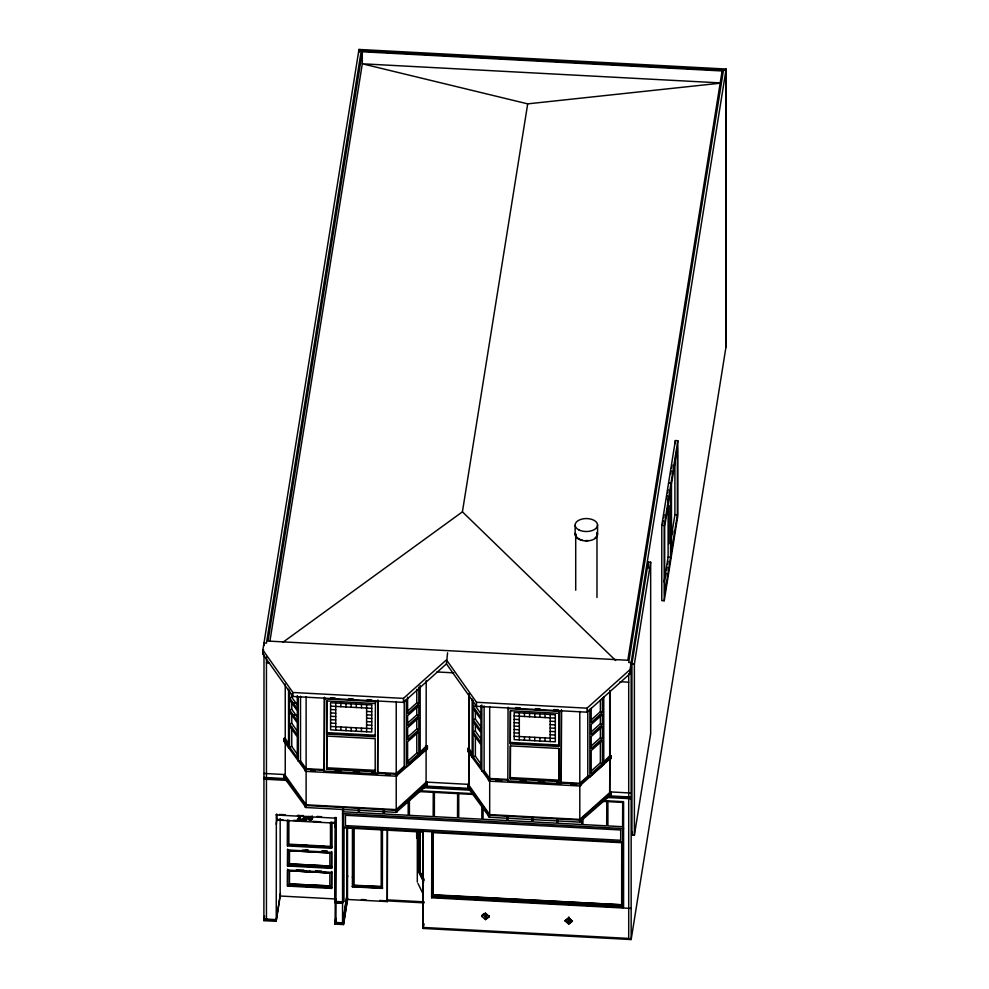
<?xml version="1.0" encoding="UTF-8"?>
<svg xmlns="http://www.w3.org/2000/svg" width="989" height="989" viewBox="0 0 989 989"><rect width="100%" height="100%" fill="white"/><g stroke="black" fill="none" stroke-linecap="round" stroke-linejoin="round"><path stroke-width="1.48" d="M309.47 818.212L309.483 816.642M309.532 816.382L309.495 819.102M310.843 819.399L310.905 817.532M307.987 816.654L307.925 818.311M312.425 818.62L312.178 816.086M298.554 819.263L298.666 818.385M447.584 652.777L446.447 663.866L403.45 702.388L292.905 696.491L262.864 654.063L262.864 650.057L358.97 49.45L726.136 69.032L726.136 346.014L631.155 939.55L423.107 928.448L423.218 831.403L423.218 926.742M262.864 654.063L263.544 649.835M361.195 50.995L266.449 643.122L264.001 642.986L264.001 645.669M362.308 51.762L268.007 641.07L627.83 660.256L722.118 70.961L362.308 51.762L362.308 63.803L269.96 640.921M280.419 894.476L276.129 921.328L263.89 920.672L264.001 654.718M264.001 778.467L263.89 779.171L287.91 780.457M426.21 747.981L427.433 748.043L427.124 749.118L396.119 776.204L305.997 771.395L284.103 741.49L284.14 738.4L285.364 738.462L289.233 744.841M284.016 741.157L284.14 740.402M276.24 824.282L277.007 819.461L283.027 819.782M284.103 777.614L284.276 774.535L284.103 777.614L305.997 807.519L396.119 812.328L427.124 785.241L427.297 782.163L427.124 785.241M263.89 920.672L264.619 916.098M266.338 919.795L266.56 918.385M331.822 846.745L331.575 848.29L287.515 845.941L287.651 820.672M276.129 921.328L280.419 893.475M331.822 866.821L331.575 868.367L287.515 866.005L287.651 849.118L287.626 865.313L331.686 867.662L331.711 851.467M289.493 850.651L329.869 852.877L329.856 866.055L289.468 863.904L289.493 850.651L329.856 853.013M287.515 866.005L287.651 865.177L331.711 867.526M289.468 863.904L329.856 866.055M297.442 819.621C308.074 818.83 293.609 821.179 298.591 818.991M331.711 871.532L331.686 887.739L287.626 885.39L331.711 887.59L331.575 888.431L287.515 886.082L287.651 869.183M289.468 883.981L329.881 885.921L289.468 883.981L289.493 870.716L329.881 872.879L329.856 886.132M303.178 815.777L302.436 816.123L302.646 815.529M302.634 816.185L303.215 815.517M306.788 818.385C299.58 820.932 308.877 816.16 306.541 820.104L302.313 819.881L305.032 816.926M324.231 771.074L324.466 697.406L324.231 771.074L377.65 773.917L377.872 700.249L377.65 773.917M306.541 820.104L302.362 819.609M326.914 732.651L375.424 735.247L375.202 736.657L326.679 734.073L326.914 701.04M326.679 769.195L326.914 734.666L326.679 769.195L375.202 771.779L375.424 770.369L326.914 767.785M309.545 871.198L309.656 870.505M309.545 887.257L309.792 885.711M334.987 818.126L336.062 817.47L335.951 901.474M334.987 827.41L335.753 822.601L331.228 822.354M331.575 888.431L331.686 871.68M343.554 901.881L343.665 827.163L343.665 901.164L343.554 901.881L334.987 901.424L335.098 817.421M335.11 922.935L335.815 823.182L276.92 820.042L277.007 814.157M347.621 898.778L343.492 924.567L334.925 924.109L335.654 918.558M334.925 924.109L335.864 918.237M335.901 923.157L336.062 900.769L335.098 900.719M346.743 826.755L346.743 896.689L342.553 922.824L342.553 809.089M347.51 877.144L347.732 875.735L346.743 875.685M375.202 736.657L375.424 702.128M334.95 922.922L343.134 923.367L346.743 896.689M343.109 923.541L347.114 898.506M343.492 924.567L347.51 898.469M352.405 877.404L352.517 876.699M382.496 887.714L382.384 888.419L352.405 886.824L352.517 886.107L357.017 886.354M353.741 885.18L381.272 886.639L353.679 885.526L353.741 828.176M347.51 826.693L347.51 899.483L387.28 901.597L387.503 828.906M282.965 642.244L462.419 511.832L527.706 103.857L720.585 83.163M420.387 751.838L426.21 745.978L427.433 746.04L427.322 748.797M427.433 746.04L420.276 753.247M409.409 800.15L409.409 815.332L433.157 816.593L433.269 791.608M423.675 923.837L423.107 927.447L628.707 938.413M423.107 928.448L423.824 923.961M615.232 905.442L622.934 905.862L622.588 907.976L431.674 897.789L432.008 831.972M433.231 894.736L621.71 904.787L433.17 895.094L433.231 831.514M457.511 793.623L434.381 792.387L434.381 816.654L457.511 817.891L457.623 792.906M468.996 693.45L468.996 748.253L467.649 748.945L472.507 756.029M467.772 750.194L467.735 751.281L489.58 781.186L579.69 785.983L611.041 757.834M472.062 753.507L468.996 748.253M467.772 786.329L467.735 787.405L489.58 817.31L579.69 822.119L610.732 795.032L610.905 791.954L610.732 795.032M467.735 787.405L467.772 784.314L467.735 785.402L489.58 815.307L579.69 820.104L610.732 793.03L609.694 792.646L609.817 757.772L609.694 792.646L579.801 819.399L489.691 814.602L468.873 785.13L468.996 751.751M561.208 783.708L561.443 710.04L561.208 783.708L507.827 780.865L508.049 707.197M481.791 916.383L485.512 913.218L489.184 916.42L485.463 919.585L481.791 916.383L485.512 913.218M558.76 746.448L558.995 711.919L558.76 746.448L510.275 743.864L510.497 710.831M558.995 748.549L558.76 781.57L510.275 778.986L510.497 745.966M485.463 919.585L489.135 916.778L489.308 915.715M565.016 920.821L568.737 917.656L572.359 921.216L568.687 924.023L565.016 920.821L568.687 918.002L568.848 916.951M568.687 924.023L572.408 920.858M602.845 762.655L609.817 755.769L609.817 690.31M609.817 755.769L611.041 755.831L610.732 756.906L602.734 764.052L603.772 764.448L603.772 696.8M723.454 70.318L628.707 662.445L631.155 662.568L631.155 939.55M582.941 820.029L582.941 824.579L606.677 825.852L606.789 800.867M446.447 663.866L476.488 706.282L587.033 712.179L630.03 673.657L630.03 669.64L726.136 69.032M630.03 673.657L631.155 666.586M631.934 663.829L648.215 562.073L650.663 562.209L650.663 733.566L634.382 835.309L631.934 835.186L631.934 663.829L634.382 663.953L650.663 562.209M661.789 525.357L675.351 440.562L677.799 440.698L677.799 515.961L664.237 600.756L661.789 600.62L661.789 525.357L664.237 525.493L677.799 440.698M662.704 523.601L663.174 520.671M663.644 517.729L664.114 514.787M666.71 498.617L667.179 495.687M667.649 492.745L668.119 489.802M670.666 473.867L671.135 470.925M671.605 467.982L672.075 465.04M622.588 802.425L607.901 801.634L607.901 825.914L622.588 826.693L622.699 801.72M664.114 582.027L668.119 557.042L668.119 498.975M671.135 538.164L674.906 514.651L674.906 461.158M622.699 842.047L622.588 842.752L431.674 832.565M665.659 576.402L666.141 573.373M666.635 570.344L667.118 567.315M667.6 564.286L668.082 561.258M672.446 533.998L672.928 530.969M631.155 798.049L631.044 798.753L607.011 797.48M670.567 557.166L664.682 593.919L664.682 526.68L670.567 489.938L670.567 557.166L668.119 557.042M677.354 514.774L671.469 551.516L671.469 484.276L677.354 447.535L677.354 514.774L674.906 514.651M631.934 835.186L632.428 832.145M305.131 816.382L302.313 819.794M310.769 819.782L310.88 819.139M312.19 819.288L312.462 818.36M307.95 816.914L308.185 816.209M311.98 819.646L312.24 819.028M306.219 817.186L306.553 816.432M310.806 819.51L309.73 820.066L308.135 818.632M306.256 816.914L303.883 818.991M312.03 819.386L309.236 820.165L307.9 817.433M262.864 650.057L292.905 692.485L403.45 698.382L446.447 659.848L476.488 702.277L476.488 706.282M406.677 711.944L416.777 702.895L416.777 689.345M418.842 687.108L418.842 703.661L407.616 713.712L407.616 697.158M406.677 723.985L416.777 714.936L416.777 706.331M418.842 715.702L407.616 725.765L407.616 715.727L418.842 705.664L418.842 715.702L416.777 714.936M406.677 738.041L416.777 728.98L416.777 718.447M418.842 729.758L407.616 739.809L407.616 727.768L418.842 717.705L418.842 729.758L416.777 728.98M406.677 762.123L416.777 753.074L416.777 733.937M377.872 772.508L396.23 773.485L404.217 766.327L404.217 700.224M418.842 753.841L407.616 763.891L407.616 741.812L418.842 731.761L418.842 753.841L416.777 753.074M371.654 772.891L396.119 774.189L405.255 766.71M408.457 763.842L410.596 761.926M420.35 753.878L423.799 750.787M404.217 766.327L406.294 767.093L420.177 754.656L420.177 685.476M285.24 741.218L285.24 775.339L306.108 804.799L396.23 809.608L426.21 782.101L468.996 784.388M264.001 773.447L285.364 774.585L284.103 775.611L305.997 805.516L396.119 810.325L427.124 783.239L426.098 782.855L426.098 748.735M476.488 702.277L587.033 708.173L630.03 669.64M591.373 719.732L600.372 711.672L600.372 700.299M602.437 698.234L602.437 712.451L591.187 722.514L591.187 708.297M591.373 731.773L600.372 723.725L600.372 715.121M602.437 724.492L591.187 734.555L591.187 724.517L602.437 714.454L602.437 724.492L600.372 723.725M591.373 745.817L600.372 737.769L600.372 727.236M602.437 738.536L591.187 748.599L591.187 736.558L602.437 726.495L602.437 738.536L600.372 737.769M591.373 770.913L600.372 762.853L600.372 741.317M561.443 782.299L579.801 783.276L587.787 776.118L587.787 710.015M602.437 763.632L591.187 773.695L591.187 750.614L602.437 740.551L602.437 763.632L600.372 762.853M556.745 782.756L579.69 783.98L588.826 776.501M599.346 767.785L601.646 765.733M606.245 761.617L608.544 759.552M587.787 776.118L589.864 776.884L603.772 764.448M305.91 817.285L303.92 818.719M481.964 915.32L484.412 913.44M311.758 819.658L309.977 820.104L309.532 818.843M298.493 819.102L297.677 819.226M310.633 819.77L309.619 819.386M289.48 690.433L289.48 697.764L291.755 697.233L298.023 706.084M293.399 703.303L295.674 702.759M289.48 709.805L297.318 720.882L297.318 710.844L289.48 699.767L289.48 709.805L291.755 709.274L298.023 718.125M293.399 715.344L295.674 714.812M289.48 723.861L297.318 734.926L297.318 722.885L289.48 711.808L289.48 723.861L291.755 723.318L297.85 731.934M289.48 746.942L297.318 758.007L297.318 736.941L289.48 725.864L289.48 746.942L291.755 746.398L297.85 755.015M289.69 747.363L288.553 747.635L288.553 689.209M473.101 700.447L473.101 706.43L475.375 705.899L481.458 714.503M473.101 719.609L480.914 730.673L480.914 719.51L473.101 708.433L473.101 719.609L475.375 719.065L481.458 727.669M324.466 769.652L306.108 768.676L300.52 760.801L298.245 761.332L298.245 696.763M473.101 731.65L480.914 742.714L480.914 732.676L473.101 721.611L473.101 731.65L475.375 731.106L481.458 739.71M473.101 756.733L480.914 767.798L480.914 744.717L473.101 733.653L473.101 756.733L475.375 756.202L481.458 764.806M473.311 757.154L472.173 757.426L472.173 699.013M508.049 779.443L489.691 778.467L484.116 770.579L481.841 771.123L481.841 705.009M416.666 831.601L416.666 837.028L417.457 838.647L418.631 838.462M419.559 830.908L419.559 871.433L423.898 879.023M418.631 831.675L418.631 871.853L419.818 871.655L423.589 879.382M358.747 50.859L725.901 70.442L725.901 347.423M720.585 82.915L362.308 63.803L527.706 103.857M668.564 482.966L671.012 483.089L671.012 558.365M266.449 662.865L269.354 663.013M436.915 671.951L453.716 672.854M619.992 681.718L628.707 682.187M330.561 697.727L335.147 697.974M348.882 698.704L353.456 698.951M367.191 699.68L371.777 699.928M515.677 707.605L520.251 707.84M535.506 708.656L540.081 708.903M553.815 709.632L558.389 709.879M324.231 698.815L377.65 701.658M507.827 708.606L561.208 711.45M375.202 703.538L326.679 700.954L326.679 734.073M558.76 713.329L510.275 710.745L510.275 743.864M330.586 706.134L371.753 708.334M514.169 715.925L555.323 718.125M330.586 709.521L335.728 709.793M366.61 711.437L371.753 711.721M514.169 719.312L519.312 719.584M550.181 721.228L555.323 721.5M330.586 712.908L335.728 713.18M366.61 714.824L371.753 715.096M514.169 722.699L519.312 722.971M550.181 724.616L555.323 724.888M330.586 716.296L335.728 716.568M366.61 718.212L371.753 718.484M514.169 726.087L519.312 726.359M550.181 728.003L555.323 728.275M330.586 719.683L335.728 719.955M366.61 721.599L371.753 721.871M514.169 729.474L519.312 729.746M550.181 731.39L555.323 731.662M330.586 723.07L335.728 723.342M366.61 724.986L371.753 725.258M514.169 732.861L519.312 733.133M550.181 734.778L555.323 735.05M330.586 726.458L371.753 728.646M514.169 736.249L555.323 738.437M510.497 742.442L558.995 745.038M326.679 736.076L375.202 738.659L375.202 771.779M510.497 777.577L558.995 780.16M299.383 761.06L305.997 769.38L324.355 770.357M335.036 770.938L341.131 771.259M353.345 771.914L359.452 772.236M482.978 770.851L489.58 779.171L507.938 780.16M520.14 780.803L526.247 781.137M538.449 781.78L544.543 782.114M310.682 770.926L315.268 771.173M329.016 771.902L335.135 772.236M347.349 772.879L353.456 773.213M365.683 773.868L371.79 774.189M385.537 774.919L390.123 775.166M495.798 780.803L501.905 781.125M514.132 781.78L520.239 782.101M532.453 782.756L538.56 783.078M552.307 783.82L556.894 784.054M570.641 784.796L576.748 785.118M609.817 791.892L631.155 793.03M426.21 784.104L427.297 784.166M264.001 777.465L284.943 778.578M425.221 786.057L469.936 788.443M610.213 795.935L631.155 797.047M263.89 778.17L286.377 779.369M425.109 786.774L469.812 789.148M608.556 796.553L631.044 797.752M271.073 778.85L275.696 779.097M437.558 787.726L443.727 788.048M456.053 788.715L462.222 789.037M607.135 796.763L610.213 796.936M622.538 797.591L628.707 797.925M423.576 787.689L469.812 790.162M419.336 790.767L471.555 793.549M603.624 800.596L623.589 801.659L623.589 908.026L631.155 908.434M419.793 791.608L433.157 792.325M472.606 794.427L458.735 793.685L458.735 817.952L481.841 819.189L481.841 805.541M602.227 801.337L606.677 801.572M342.553 813.576L623.589 828.572M279.368 814.454L285.388 814.775M297.442 815.418L303.462 815.74M317.024 816.457L321.536 816.704M335.951 818.187L276.24 814.998L276.351 814.293L276.24 919.622L264.001 918.966M301.212 819.683L300.199 818.472M293.572 820.351L302.609 820.833M313.154 821.389L320.696 821.797M335.098 826.705L336.062 826.755M622.588 841.936L343.554 827.051L343.554 813.638M343.554 827.867L423.107 832.108M301.435 845.125L307.517 845.447M319.67 846.102L324.231 846.337M287.651 845.101L331.711 847.449L331.711 823.021M305.28 850.058L308.209 850.219M322.896 850.997L327.31 851.232M302.313 850.046L308.185 850.355M321.4 851.059L327.285 851.368M287.515 849.959L331.575 852.308L331.575 868.367M295.365 864.868L298.394 865.029M313.587 865.845L316.628 866.005M296.44 869.801L303.808 870.048M315.528 870.815L321.425 870.988M331.575 872.372L287.515 870.023L287.515 886.082M367.512 886.91L375.004 887.318M352.455 886.465L382.446 888.06M327.421 886.651L330.351 886.812M432.008 895.675L441.242 896.17M447.399 896.491L459.724 897.147M465.881 897.48L479.739 898.222M484.363 898.469L498.209 899.211M504.378 899.533L515.145 900.114M521.314 900.435L535.173 901.177M539.784 901.424L553.642 902.166M559.799 902.487L572.124 903.142M578.281 903.476L590.594 904.131M595.217 904.379L609.076 905.12M431.785 897.085L622.699 907.272M387.391 899.891L424.108 901.844M361.393 899.508L365.979 899.755M379.751 900.485L385.871 900.818M387.391 900.892L424.108 902.858M335.901 898.989L280.171 896.022L280.171 818.632M342.664 901.115L343.665 901.164M335.098 901.647L342.515 902.042M335.135 922.428L343.171 922.861M335.11 922.613L343.134 923.034M334.925 923.108L343.492 923.565M263.89 919.671L276.129 920.326M301.101 819.411L300.26 819.077M600.372 711.672L602.437 712.451M416.777 702.895L418.842 703.661M419.138 754.273L420.177 754.656M568.687 918.002L572.359 921.216M565.065 920.462L568.737 923.677M485.463 913.564L489.135 916.778M298.394 815.431L298.616 816.036M462.419 511.832L615.702 660.528M289.48 697.764L297.318 708.841L297.318 695.638M288.887 746.238L284.016 739.142M473.101 706.43L480.914 717.495L480.914 705.54M477.699 763.384L479.467 765.869M419.559 871.433L423.935 880.395M423.626 880.766L419.225 871.754L419.225 831.576M418.631 871.853L423.663 882.151M417.976 883.424L422.711 893.141M312.141 816.345L312.499 817.891M310.843 816.246L310.867 817.792M722.118 70.961L722.118 75.473M675.351 440.562L675.351 443.641M669.021 505.54L669.021 543.752M664.237 525.493L664.237 600.756M648.215 562.073L648.215 568.255M634.382 663.953L634.382 835.309M628.707 673.608L628.707 939.414M622.872 842.504L622.872 906.208L431.946 896.022L431.946 832.318M622.588 828.51L622.588 907.976M621.71 841.577L621.648 905.145M611.041 755.831L610.918 758.588M610.732 756.906L610.732 758.909M609.694 692.226L609.694 756.523M597.554 524.788L597.554 534.196M596.973 597.467L596.973 535.012A10.681 6.169 0 0 0 596.862 533.405M589.864 709.249L589.864 776.884M587.033 708.173L587.033 712.179M581.717 819.968L581.717 824.517L557.969 823.244L557.969 820.215M580.827 783.659L580.827 785.662M580.827 819.782L580.827 821.797M579.801 711.326L579.801 783.276M579.801 785.278L579.801 819.399M579.69 783.98L579.69 785.983M579.69 820.104L579.69 822.119M575.709 590.235L575.709 533.875A10.681 6.169 0 0 0 582.645 540.229M575.141 525.283L575.141 534.69M558.76 781.57L558.76 748.45L510.275 745.867L510.275 778.986M556.745 820.153L556.745 823.182L533.009 821.921L533.009 818.88M550.181 714.454L550.181 741.552M545.038 714.182L545.038 717.569M545.038 737.893L545.038 741.28M539.883 713.91L539.883 717.297M539.883 737.621L539.883 741.008M534.74 713.638L534.74 717.025M534.74 737.349L534.74 740.736M531.785 818.818L531.785 821.847L508.037 820.586L508.037 817.557M529.597 713.366L529.597 716.753M529.597 737.065L529.597 740.452M524.454 713.081L524.454 716.469M524.454 736.793L524.454 740.18M519.312 712.809L519.312 739.908M506.813 817.483L506.813 820.524L483.065 819.251L483.065 807.123M489.691 706.517L489.691 778.467M489.691 780.482L489.691 814.602M489.58 779.171L489.58 781.186M489.58 815.307L489.58 817.31M488.554 778.739L488.554 780.741M488.554 814.862L488.554 816.877M484.116 706.01L484.116 770.579M475.375 710.695L475.375 719.065M475.375 723.936L475.375 731.106M475.375 736.199L475.375 756.202M468.873 693.895L468.873 749.007M468.873 751.01L468.873 785.13M467.772 748.191L467.735 751.281M433.17 831.873L433.17 895.094M431.785 831.86L431.674 897.789M427.124 747.103L427.124 749.118M426.21 680.519L426.098 746.72M420.152 830.809L420.152 871.334M419.818 831.477L419.818 871.655M417.457 831.873L417.457 838.647M417.309 837.238L417.309 882.04M408.185 800.089L408.185 815.257L384.449 813.996L384.449 810.955M406.294 699.446L406.294 767.093M403.45 698.382L403.45 702.388M397.269 773.868L397.269 775.871M397.269 809.991L397.269 812.006M396.23 701.535L396.23 773.485M396.23 775.487L396.23 809.608M396.119 774.189L396.119 776.204M396.119 810.325L396.119 812.328M387.28 828.98L387.28 901.597M383.225 810.893L383.225 813.935L359.477 812.661L359.477 809.632M382.446 829.017L382.384 888.419M381.222 828.621L381.222 886.997M366.61 704.663L366.61 731.761M361.467 704.391L361.467 707.778M361.467 728.102L361.467 731.489M358.97 49.45L358.97 52.528M358.253 809.558L358.253 812.599L343.554 811.808L343.554 808.779M356.312 704.119L356.312 707.506M356.312 727.83L356.312 731.217M353.679 828.522L353.679 885.526M352.455 827.682L352.405 886.824M351.169 703.847L351.169 707.234M351.169 727.558L351.169 730.945M346.026 703.575L346.026 706.962M346.026 727.274L346.026 730.661M340.871 703.29L340.871 706.678M340.871 727.002L340.871 730.389M335.728 703.018L335.728 730.117M335.667 817.866L335.667 823.169M331.575 822.329L331.575 848.29M330.487 822.292L330.487 846.386L288.875 844.161L288.875 820.079M306.108 696.726L306.108 768.676M306.108 770.678L306.108 804.799M305.997 769.38L305.997 771.395M305.997 805.516L305.997 807.519M304.971 768.947L304.971 770.95M304.971 805.071L304.971 807.086M300.52 696.231L300.52 760.801M300.199 815.715L300.162 818.744M298.666 815.764L298.616 818.657M292.905 692.485L292.905 696.491M291.755 694.29L291.755 697.233M291.755 702.103L291.755 709.274M291.755 714.293L291.755 723.318M291.755 726.828L291.755 746.398M287.515 819.98L287.515 845.941M285.24 684.104L285.24 739.216M284.14 738.4L284.103 741.49M266.449 657.141L266.449 919.09M596.355 536.582A10.681 6.169 0 0 1 595.057 538.004M588.146 540.526A10.681 6.169 0 0 1 585.364 540.587M597.059 532.527A11.213 6.478 0 0 1 586.774 540.921A11.213 6.478 0 0 1 575.4 533.009M289.493 870.716L329.881 872.879L289.48 870.79M335.135 902.796L342.553 903.192L335.135 902.796M485.463 915.69L484.387 916.519L485.463 917.458L486.539 916.63L485.463 915.69M568.687 920.129L567.612 920.957L568.687 921.896L569.763 921.068L568.687 920.129M371.753 704.947L330.586 702.746L330.586 729.845L371.753 732.033L371.753 704.947M555.323 714.738L514.169 712.537L514.169 739.636L555.323 741.824L555.323 714.738M620.684 829.969L345.458 815.295L345.458 825.592L620.684 840.279L620.684 829.969M578.726 529.795A11.213 6.478 0 0 0 597.282 526.469A11.213 6.478 0 0 0 583.016 518.854A11.213 6.478 0 0 0 578.726 529.795"/></g></svg>
